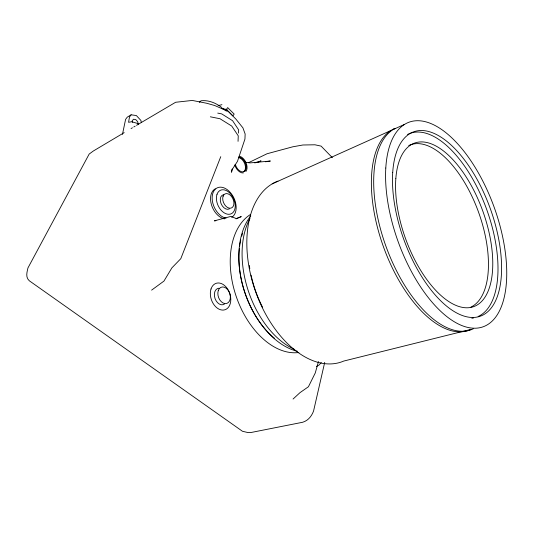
<?xml version="1.0" encoding="UTF-8"?>
<svg xmlns="http://www.w3.org/2000/svg" width="533" height="533" viewBox="0 0 533 533"><rect width="100%" height="100%" fill="white"/><g stroke="black" fill="none" stroke-linecap="round" stroke-linejoin="round"><path stroke-width="0.8" d="M238.051 141.345L238.251 135.828L231.742 126.061L220.009 118.746L210.355 116.807M238.531 133.09L238.651 129.859L232.601 120.724L221.708 113.895L217.737 113.103M122.45 134.403L125.588 119.385L127.254 117.167L131.131 114.808L136.375 115.561L140.899 120.445L141.312 122.57M232.195 168.994L231.529 172.226L232.008 169.754L237.471 161.346L244.94 139.053L245.147 134.023L242.921 127.86L235.879 119.086L228.271 111.417L214.732 105.534L206.857 103.295L192.293 100.444L175.63 102.269L136.521 125.342M324.704 362.38L313.564 411.036C311.618 416.233 308.127 420.644 302.611 422.276L250.816 432.543L247.912 432.556L242.455 431.264L29.288 280.764C25.344 277.253 26.963 272.33 27.943 267.952L89.171 154.064L93.295 151.032L124.209 132.63M318.468 361.567L315.25 373L308.427 386.758L299.986 392.648L293.07 399.037M220.762 156.669L180.794 258.678L171.899 267.859L163.944 281.091L151.612 290.132M226.418 109.398L227.664 107.606L234.18 114.075L232.948 115.868L226.418 109.398L221.768 108.599M131.131 114.808L129.472 117.027L128.586 122.31L131.604 121.731L138.314 123.656M226.165 111.157L227.258 109.931M321.286 362.6L319.027 365.065L316.415 366.418M199.282 102.323L201.034 100.77C208.583 99.918 216.045 103.016 221.875 107.619M131.065 128.573L132.431 127.767M133.79 126.961L135.155 126.148M248.491 162.712L267.053 153.751L292.79 146.802L302.891 144.996L314.943 144.789L321.106 146.115L332.372 157.701M258.039 162.298L261.043 160.879L254.794 162.938M272.183 183.865L390.942 130.505M393.121 129.526L404.4 124.462M236.052 218.85L241.269 216.611L236.266 218.57L230.896 216.398L214.373 220.855L215.885 220.742M218.124 105.654L221.928 104.655M265.474 161.792L270.344 161.026L250.11 162.898L245.24 162.272M223.087 108.565L225.499 110.471M138.234 124.396L137.707 121.697L135.722 119.565L133.437 119.245L132.184 120.938L132.451 122.297M224.553 303.983A8.548 5.956 71.2 0 1 215.039 298.54A8.548 5.956 71.2 0 1 219.003 288.2M226.059 218.19A16.436 10.847 65.3 0 1 212.354 195.245A16.436 10.847 65.3 0 1 230.309 192.493A16.436 10.847 65.3 0 1 231.748 217.317M229.417 208.849A7.709 5.077 65.3 0 1 221.062 203.619A7.709 5.077 65.3 0 1 223.7 194.705M224.446 218.896A16.41 10.86 65.3 0 1 211.508 204.945A16.41 10.86 65.3 0 1 215.259 188.802M243.295 172.952A8.994 5.656 63.9 0 1 234.747 164.97M239.683 156.262A8.994 5.656 63.9 0 1 246.119 162.958A8.994 5.656 63.9 0 1 245.86 171.559M238.398 157.135A7.862 4.944 63.9 0 1 245.793 164.151A7.862 4.944 63.9 0 1 242.908 171.893A7.862 4.944 63.9 0 1 235.499 164.91M239.031 157.681A7.855 4.944 63.9 0 1 245 164.484A7.855 4.944 63.9 0 1 243.428 171.886M298.866 352.493A73.82 46.977 71.1 0 1 236.479 297.207A73.82 46.977 71.1 0 1 250.57 214.413M274.455 338.275A74.467 46.744 71 0 1 239.384 248.391M239.584 246.686A74.467 46.744 71 0 1 240.736 240.05M241.722 236.139A74.467 46.744 71 0 1 242.648 233.174M473.497 317.994A97.712 46.124 70.1 0 1 471.852 318.274M407.552 134.469A97.712 46.124 70.1 0 1 485.023 205.025A97.712 46.124 70.1 0 1 478.141 316.489M408.744 145.522A86.626 41.228 70.2 0 1 477.242 208.676A86.626 41.228 70.2 0 1 470.959 307.068M473.291 328.808A107.686 51.741 70.2 0 1 387.844 251.336A107.686 51.741 70.2 0 1 395.226 128.333A107.473 51.881 70.2 0 0 384.566 249.824A107.473 51.881 70.2 0 0 470.945 329.387L343.712 361.068A95.827 58.064 70.9 0 1 256.02 292.844A95.827 58.064 70.9 0 1 277.999 181.1M294.776 349.535A79.683 49.496 71 0 1 248.678 291.964A79.683 49.496 71 0 1 250.004 218.463M262.529 307.161A82.688 50.715 70.9 0 1 251.056 275.128M249.81 268.659A82.688 50.715 70.9 0 1 249.324 265.461M297.421 351.26A76.939 48.17 71 0 1 245.273 293.53A76.939 48.17 71 0 1 250.783 215.925M218.264 290.598A8.581 5.95 71.2 0 0 225.059 303.603A8.581 5.95 71.2 0 0 229.003 291.644A8.581 5.95 71.2 0 0 218.264 290.598M211.015 288.986A13.945 9.714 71.2 0 0 222.141 310.073A13.945 9.714 71.2 0 0 228.537 290.552A13.945 9.714 71.2 0 0 211.015 288.986M217.018 194.285A12.939 8.515 65.3 0 0 227.305 214.153A12.939 8.515 65.3 0 0 233.161 197.636A12.939 8.515 65.3 0 0 217.018 194.285M223.074 196.251A7.728 5.07 65.3 0 0 229.183 208.143A7.728 5.07 65.3 0 0 232.694 198.323A7.728 5.07 65.3 0 0 223.074 196.251M385.792 168.022A108.792 51.001 70.1 0 0 471.792 328.081A108.792 51.001 70.1 0 0 480.793 177.216A108.792 51.001 70.1 0 0 385.792 168.022M392.721 172.352A98.032 45.911 70.1 0 0 469.66 317.302A98.032 45.911 70.1 0 0 478.647 182.259A98.032 45.911 70.1 0 0 392.721 172.352M395.846 178.395A86.952 41.008 70.1 0 0 463.703 307.574A86.952 41.008 70.1 0 0 472.858 188.482A86.952 41.008 70.1 0 0 395.846 178.395"/></g></svg>
